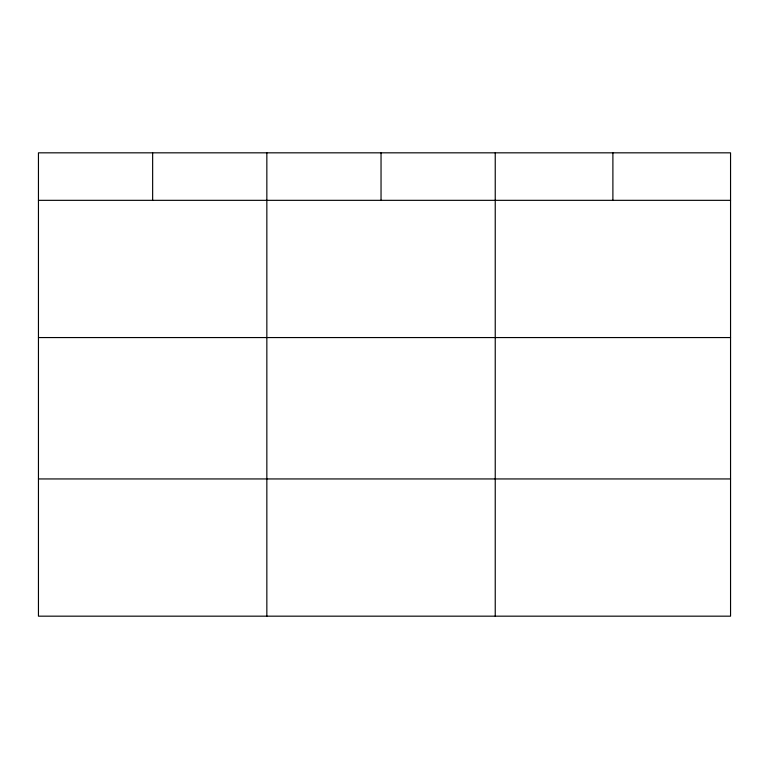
<?xml version="1.0" encoding="UTF-8"?>
<svg xmlns="http://www.w3.org/2000/svg" width="769" height="769" viewBox="0 0 769 769"><rect width="100%" height="100%" fill="white"/><g stroke="black" fill="none" stroke-linecap="round" stroke-linejoin="round"><path stroke-width="1.15" d="M730.55 337.562L730.55 152.829L38.45 152.829L38.45 616.171L730.55 616.171L730.55 337.562L38.45 337.562M38.45 200.334L730.55 200.334M38.45 478.943L730.55 478.943M612.893 152.829L612.893 200.334M495.236 152.829L495.236 616.171M381.039 152.829L381.039 200.334M266.843 152.829L266.843 616.171M152.647 152.829L152.647 200.334"/></g></svg>
